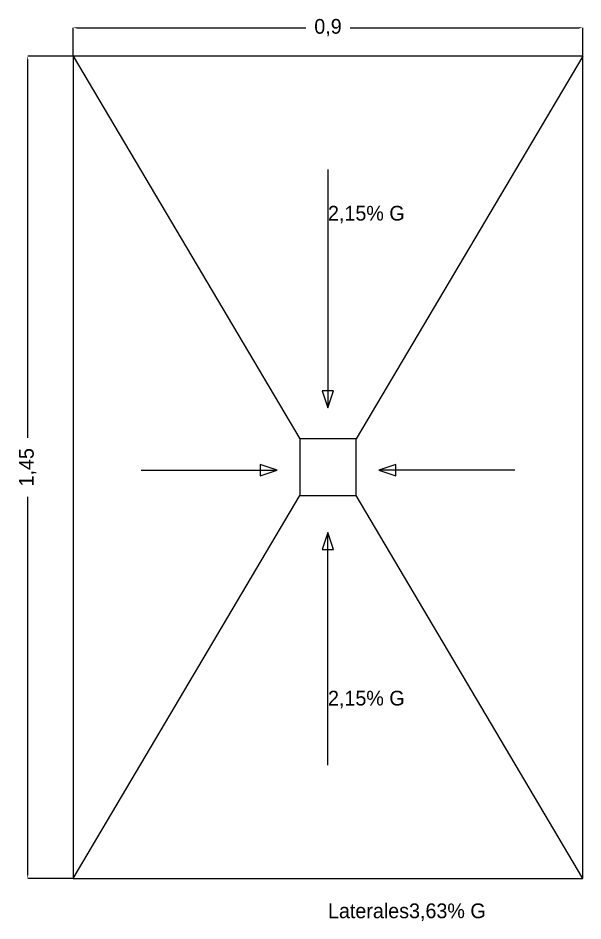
# Model space of a CAD drawing. Header units: metres. Extents: x 0 to 20.5, y 0 to 2.6.
# Drawn here: x -0.017 to 0.98, y 0.025 to 1.617 of the extents above; entities that cross this region are included whole.
import ezdxf

# ---------------------------------------------------------------- set-up
doc = ezdxf.new("R2010")
doc.units = ezdxf.units.M
for name, color, linetype in [('COTAS', 4, 'Continuous'), ('G_MEDIDO', 8, 'Continuous'), ('TEXTOS', 7, 'Continuous')]:
    doc.layers.add(name, color=color, linetype=linetype)
doc.dimstyles.get("Standard").update_dxf_attribs({"dimtxt": 2.5, "dimasz": 2.5, "dimexe": 1.25, "dimexo": 0.625, "dimtad": 1, "dimcen": 2.5, "dimazin": 3, "dimtfac": 1, "dimtmove": 0, "dimatfit": 3})

# ---------------------------------------------------------------- blocks, each defined once
blk = doc.blocks.new('_CLOSEDFILLED')
at = {"color": 0, "linetype": 'BYBLOCK'}
blk.add_solid([(-1, 0.16), (0, 0), (-1, -0.16)], dxfattribs=at)
blk = doc.blocks.new('*D1')
for p, q in [((0.08, 1.55), (0.08, 1.6)), ((0.087, 1.6), (0.491, 1.6)), ((0.569, 1.6), (0.973, 1.6)), ((0.98, 1.55), (0.98, 1.6))]:
    blk.add_line(p, q)
at = {"layer": 'Defpoints'}
for p in [(0.08, 1.6), (0.08, 1.55), (0.98, 1.55)]:
    blk.add_point(p, dxfattribs=at)
at = {"layer": 'COTAS', "xscale": 0.007, "yscale": 0.007, "rotation": 180}
blk.add_blockref('_CLOSEDFILLED', (0.08, 1.6), dxfattribs=at)
at = {"layer": 'COTAS', "xscale": 0.007, "yscale": 0.007}
blk.add_blockref('_CLOSEDFILLED', (0.98, 1.6), dxfattribs=at)
at = {"layer": 'COTAS', "insert": (0.53, 1.6), "char_height": 0.026, "attachment_point": 5}
blk.add_mtext('0,9', dxfattribs=at)
blk = doc.blocks.new('*D2')
for p, q in [((0.08, 1.55), (0, 1.55)), ((0, 0.877), (0, 1.543)), ((0, 0.107), (0, 0.773)), ((0.08, 0.1), (0, 0.1))]:
    blk.add_line(p, q)
at = {"layer": 'Defpoints'}
for p in [(0.08, 1.55), (0, 0.1), (0.08, 0.1)]:
    blk.add_point(p, dxfattribs=at)
at = {"layer": 'COTAS', "xscale": 0.007, "yscale": 0.007}
for p, rotation in [((0, 1.55), 90), ((0, 0.1), 270)]:
    blk.add_blockref('_CLOSEDFILLED', p, dxfattribs=dict(at, rotation=rotation))
at = {"layer": 'COTAS', "insert": (0, 0.825), "char_height": 0.026, "attachment_point": 5, "rotation": 90}
blk.add_mtext('1,45', dxfattribs=at)

msp = doc.modelspace()

# ---------------------------------------------------------------- linework, layer by layer
at = {"layer": 'G_MEDIDO'}
for p, q in [((0.08, 1.55), (0.48, 0.875)), ((0.98, 1.55), (0.58, 0.875)), ((0.53, 1.35), (0.53, 0.93)), ((0.2, 0.82), (0.44, 0.82)), ((0.86, 0.82), (0.62, 0.82)), ((0.08, 0.1), (0.48, 0.775)), ((0.98, 0.1), (0.58, 0.775)), ((0.53, 0.3), (0.53, 0.71))]:
    msp.add_line(p, q, dxfattribs=at)
for points in [[(0.08, 0.1), (0.98, 0.1), (0.98, 1.55), (0.08, 1.55)], [(0.53, 0.93), (0.54, 0.96), (0.52, 0.96)], [(0.48, 0.775), (0.58, 0.775), (0.58, 0.875), (0.48, 0.875)], [(0.44, 0.82), (0.41, 0.83), (0.41, 0.81)], [(0.62, 0.82), (0.65, 0.81), (0.65, 0.83)], [(0.53, 0.71), (0.52, 0.68), (0.54, 0.68)]]:
    msp.add_lwpolyline(points, close=True, dxfattribs=at)

# ---------------------------------------------------------------- texts
at = {"layer": 'TEXTOS'}
for s, p in [('2,15% G', (0.53, 1.26)), ('2,15% G', (0.53, 0.405)), ('Laterales3,63% G', (0.53, 0.03))]:
    msp.add_text(s, height=0.026, dxfattribs=at).set_placement(p)

# ---------------------------------------------------------------- dimensions: what is measured, and where the dimension line sits
at = {"layer": 'COTAS'}
dim = msp.add_linear_dim(base=(0.08, 1.6), p1=(0.08, 1.55), p2=(0.98, 1.55), dimstyle='Standard', override={"dimtxt": 0.026, "dimasz": 0.007}, dxfattribs=at)
dim.commit()
dim.dimension.update_dxf_attribs({"geometry": '*D1', "text_midpoint": (0.53, 1.6)})
dim = msp.add_linear_dim(base=(0, 0.1), p1=(0.08, 0.1), p2=(0.08, 1.55), angle=90, dimstyle='Standard', override={"dimtxt": 0.026, "dimasz": 0.007}, dxfattribs=at)
dim.commit()
dim.dimension.update_dxf_attribs({"geometry": '*D2', "text_midpoint": (0, 0.825)})

doc.saveas('drawing.dxf')
